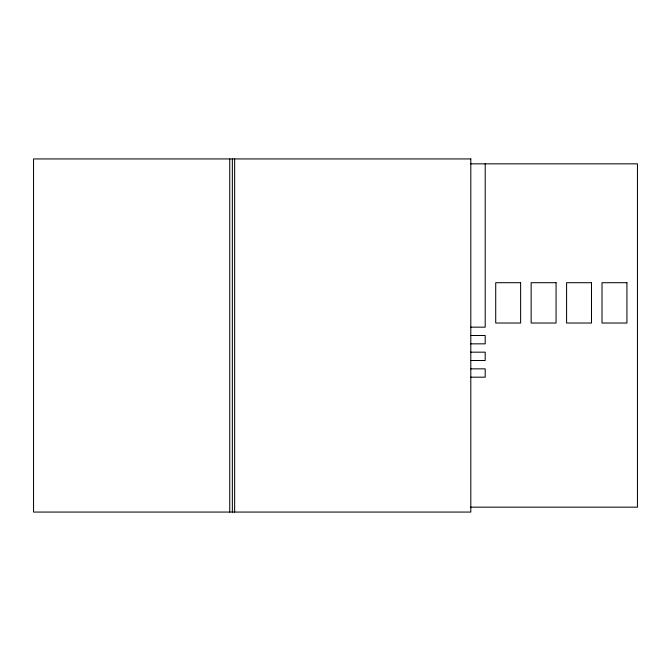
<?xml version="1.0" encoding="UTF-8"?>
<svg xmlns="http://www.w3.org/2000/svg" width="671" height="671" viewBox="0 0 671 671"><rect width="100%" height="100%" fill="white"/><g stroke="black" fill="none" stroke-linecap="round" stroke-linejoin="round"><path stroke-width="1.01" d="M470.547 163.833L637.45 163.833L637.45 507.167L470.606 507.167M470.606 327.163L485.2 327.163L485.2 163.833M470.606 335.5L485.2 335.5L485.2 343.837L470.606 343.837M470.606 352.174L485.2 352.174L485.2 360.512L470.606 360.512M470.606 368.849L485.2 368.849L485.2 377.186L470.606 377.186M234.649 158.935L234.649 512.065M232.359 158.935L232.359 512.065M229.734 158.935L229.734 512.065M470.807 158.935L33.55 158.935L33.55 512.065L470.807 512.065L470.807 158.935M520.629 282.709L495.718 282.709L495.718 323.028L520.629 323.028L520.629 282.709M556.066 282.709L531.147 282.709L531.147 323.028L556.066 323.028L556.066 282.709M591.495 282.709L566.584 282.709L566.584 323.028L591.495 323.028L591.495 282.709M626.932 282.709L602.013 282.709L602.013 323.028L626.932 323.028L626.932 282.709"/></g></svg>
